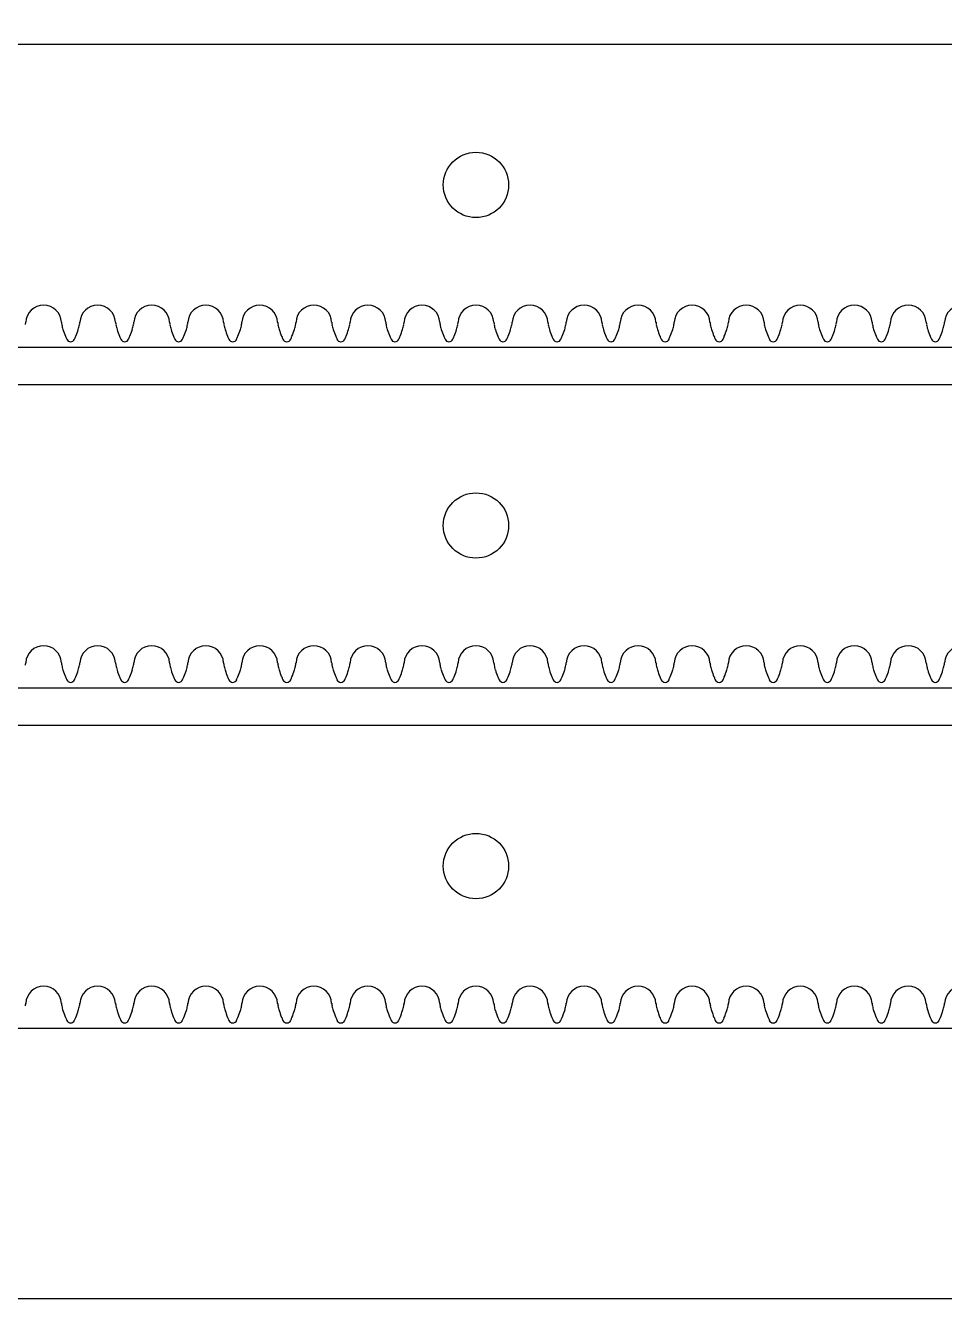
# Model space of a CAD drawing. Extents: x 0 to 800, y 0 to 400.
# Drawn here: x 253.3 to 338.4, y 0 to 117.7 of the extents above; entities that cross this region are included whole.
import ezdxf

# ---------------------------------------------------------------- set-up
doc = ezdxf.new("R2010")
doc.units = 0
doc.header["$MEASUREMENT"] = 0
for name, color, linetype in [('CUTOUT_5MM', 18, 'CONTINUOUS'), ('INSIDE_HOLES_5MM', 18, 'CONTINUOUS'), ('RACK_4MM', 18, 'CONTINUOUS')]:
    doc.layers.add(name, color=color, linetype=linetype)

msp = doc.modelspace()

# ---------------------------------------------------------------- linework, layer by layer
at = {"layer": 'CUTOUT_5MM'}
for p, q in [((744, 116), (46, 116)), ((46, 88), (744, 88)), ((744, 84.5), (46, 84.5)), ((46, 56.5), (744, 56.5)), ((744, 53), (46, 53)), ((46, 25), (744, 25))]:
    msp.add_line(p, q, dxfattribs=at)
at = {"layer": 'INSIDE_HOLES_5MM'}
for centre in [(295, 103), (295, 71.5), (295, 40)]:
    msp.add_circle(centre, 3.02, dxfattribs=at)
at = {"layer": 'RACK_4MM'}
for p, q in [((253.35, 90.26), (253.35, 90.31)), ((256.65, 90.31), (256.65, 90.26)), ((258.35, 90.26), (258.35, 90.31)), ((261.65, 90.31), (261.65, 90.26)), ((263.35, 90.26), (263.35, 90.31)), ((266.65, 90.31), (266.65, 90.26)), ((268.35, 90.26), (268.35, 90.31)), ((271.65, 90.31), (271.65, 90.26)), ((273.35, 90.26), (273.35, 90.31)), ((276.65, 90.31), (276.65, 90.26)), ((278.35, 90.26), (278.35, 90.31)), ((281.65, 90.31), (281.65, 90.26)), ((283.35, 90.26), (283.35, 90.31)), ((286.65, 90.31), (286.65, 90.26)), ((288.35, 90.26), (288.35, 90.31)), ((291.65, 90.31), (291.65, 90.26)), ((293.35, 90.26), (293.35, 90.31)), ((296.65, 90.31), (296.65, 90.26)), ((298.35, 90.26), (298.35, 90.31)), ((301.65, 90.31), (301.65, 90.26)), ((303.35, 90.26), (303.35, 90.31)), ((306.65, 90.31), (306.65, 90.26)), ((308.35, 90.26), (308.35, 90.31)), ((311.65, 90.31), (311.65, 90.26)), ((313.35, 90.26), (313.35, 90.31)), ((316.65, 90.31), (316.65, 90.26)), ((318.35, 90.26), (318.35, 90.31)), ((321.65, 90.31), (321.65, 90.26)), ((323.35, 90.26), (323.35, 90.31)), ((326.65, 90.31), (326.65, 90.26)), ((328.35, 90.26), (328.35, 90.31)), ((331.65, 90.31), (331.65, 90.26)), ((333.35, 90.26), (333.35, 90.31)), ((336.65, 90.31), (336.65, 90.26)), ((338.35, 90.26), (338.35, 90.31)), ((253.35, 58.76), (253.35, 58.81)), ((256.65, 58.81), (256.65, 58.76)), ((258.35, 58.76), (258.35, 58.81)), ((261.65, 58.81), (261.65, 58.76)), ((263.35, 58.76), (263.35, 58.81)), ((266.65, 58.81), (266.65, 58.76)), ((268.35, 58.76), (268.35, 58.81)), ((271.65, 58.81), (271.65, 58.76)), ((273.35, 58.76), (273.35, 58.81)), ((276.65, 58.81), (276.65, 58.76)), ((278.35, 58.76), (278.35, 58.81)), ((281.65, 58.81), (281.65, 58.76)), ((283.35, 58.76), (283.35, 58.81)), ((286.65, 58.81), (286.65, 58.76)), ((288.35, 58.76), (288.35, 58.81)), ((291.65, 58.81), (291.65, 58.76)), ((293.35, 58.76), (293.35, 58.81)), ((296.65, 58.81), (296.65, 58.76)), ((298.35, 58.76), (298.35, 58.81)), ((301.65, 58.81), (301.65, 58.76)), ((303.35, 58.76), (303.35, 58.81)), ((306.65, 58.81), (306.65, 58.76)), ((308.35, 58.76), (308.35, 58.81)), ((311.65, 58.81), (311.65, 58.76)), ((313.35, 58.76), (313.35, 58.81)), ((316.65, 58.81), (316.65, 58.76)), ((318.35, 58.76), (318.35, 58.81)), ((321.65, 58.81), (321.65, 58.76)), ((323.35, 58.76), (323.35, 58.81)), ((326.65, 58.81), (326.65, 58.76)), ((328.35, 58.76), (328.35, 58.81)), ((331.65, 58.81), (331.65, 58.76)), ((333.35, 58.76), (333.35, 58.81)), ((336.65, 58.81), (336.65, 58.76)), ((338.35, 58.76), (338.35, 58.81)), ((253.35, 27.26), (253.35, 27.31)), ((256.65, 27.31), (256.65, 27.26)), ((258.35, 27.26), (258.35, 27.31)), ((261.65, 27.31), (261.65, 27.26)), ((263.35, 27.26), (263.35, 27.31)), ((266.65, 27.31), (266.65, 27.26)), ((268.35, 27.26), (268.35, 27.31)), ((271.65, 27.31), (271.65, 27.26)), ((273.35, 27.26), (273.35, 27.31)), ((276.65, 27.31), (276.65, 27.26)), ((278.35, 27.26), (278.35, 27.31)), ((281.65, 27.31), (281.65, 27.26)), ((283.35, 27.26), (283.35, 27.31)), ((286.65, 27.31), (286.65, 27.26)), ((288.35, 27.26), (288.35, 27.31)), ((291.65, 27.31), (291.65, 27.26)), ((293.35, 27.26), (293.35, 27.31)), ((296.65, 27.31), (296.65, 27.26)), ((298.35, 27.26), (298.35, 27.31)), ((301.65, 27.31), (301.65, 27.26)), ((303.35, 27.26), (303.35, 27.31)), ((306.65, 27.31), (306.65, 27.26)), ((308.35, 27.26), (308.35, 27.31)), ((311.65, 27.31), (311.65, 27.26)), ((313.35, 27.26), (313.35, 27.31)), ((316.65, 27.31), (316.65, 27.26)), ((318.35, 27.26), (318.35, 27.31)), ((321.65, 27.31), (321.65, 27.26)), ((323.35, 27.26), (323.35, 27.31)), ((326.65, 27.31), (326.65, 27.26)), ((328.35, 27.26), (328.35, 27.31)), ((331.65, 27.31), (331.65, 27.26)), ((333.35, 27.26), (333.35, 27.31)), ((336.65, 27.31), (336.65, 27.26)), ((338.35, 27.26), (338.35, 27.31))]:
    msp.add_line(p, q, dxfattribs=at)
msp.add_lwpolyline([(0, 0), (800, 0), (800, 400), (0, 400)], close=True, dxfattribs=at)
for points in [[(745, 91.88), (745, 116), (45, 116), (45, 91.88)], [(745, 60.38), (745, 84.5), (45, 84.5), (45, 60.38)], [(745, 28.88), (745, 53), (45, 53), (45, 28.88)]]:
    msp.add_lwpolyline(points, dxfattribs=at)
for centre, radius, start, end in [((255, 90.23), 1.65, 2.4997, 177.5003), ((260, 90.23), 1.65, 2.4997, 177.5003), ((265, 90.23), 1.65, 2.4997, 177.5003), ((270, 90.23), 1.65, 2.4997, 177.5003), ((275, 90.23), 1.65, 2.4997, 177.5003), ((280, 90.23), 1.65, 2.4997, 177.5003), ((285, 90.23), 1.65, 2.4997, 177.5003), ((290, 90.23), 1.65, 2.4997, 177.5003), ((295, 90.23), 1.65, 2.4997, 177.5003), ((300, 90.23), 1.65, 2.4997, 177.5003), ((305, 90.23), 1.65, 2.4997, 177.5003), ((310, 90.23), 1.65, 2.4997, 177.5003), ((315, 90.23), 1.65, 2.4997, 177.5003), ((320, 90.23), 1.65, 2.4997, 177.5003), ((325, 90.23), 1.65, 2.4997, 177.5003), ((330, 90.23), 1.65, 2.4997, 177.5003), ((335, 90.23), 1.65, 2.4997, 177.5003), ((340, 90.23), 1.65, 2.4997, 177.5003), ((251.54, 90.46), 1.82, 347.897, 353.7115), ((258.88, 90.53), 2.24, 186.8377, 191.5538), ((261.08, 90.96), 4.49, 191.3933, 197.171), ((263.69, 91.77), 7.22, 197.1596, 202.5425), ((251.78, 91.6), 6.72, 337.259, 343.0389), ((252.5, 91.32), 5.95, 343.5387, 347.897), ((256.54, 90.46), 1.82, 347.897, 353.7115), ((263.88, 90.53), 2.24, 186.8377, 191.5538), ((266.08, 90.96), 4.49, 191.3933, 197.171), ((268.69, 91.77), 7.22, 197.1596, 202.5425), ((256.78, 91.6), 6.72, 337.259, 343.0389), ((257.5, 91.32), 5.95, 343.5387, 347.897), ((261.54, 90.46), 1.82, 347.897, 353.7115), ((268.88, 90.53), 2.24, 186.8377, 191.5538), ((271.08, 90.96), 4.49, 191.3933, 197.171), ((273.69, 91.77), 7.22, 197.1596, 202.5425), ((261.78, 91.6), 6.72, 337.259, 343.0389), ((262.5, 91.32), 5.95, 343.5387, 347.897), ((266.54, 90.46), 1.82, 347.897, 353.7115), ((273.88, 90.53), 2.24, 186.8377, 191.5538), ((276.08, 90.96), 4.49, 191.3933, 197.171), ((278.69, 91.77), 7.22, 197.1596, 202.5425), ((266.78, 91.6), 6.72, 337.259, 343.0389), ((267.5, 91.32), 5.95, 343.5387, 347.897), ((271.54, 90.46), 1.82, 347.897, 353.7115), ((278.88, 90.53), 2.24, 186.8377, 191.5538), ((281.08, 90.96), 4.49, 191.3933, 197.171), ((283.69, 91.77), 7.22, 197.1596, 202.5425), ((271.78, 91.6), 6.72, 337.259, 343.0389), ((272.5, 91.32), 5.95, 343.5387, 347.897), ((276.54, 90.46), 1.82, 347.897, 353.7115), ((283.88, 90.53), 2.24, 186.8377, 191.5538), ((286.08, 90.96), 4.49, 191.3933, 197.171), ((288.69, 91.77), 7.22, 197.1596, 202.5425), ((276.78, 91.6), 6.72, 337.259, 343.0389), ((277.5, 91.32), 5.95, 343.5387, 347.897), ((281.54, 90.46), 1.82, 347.897, 353.7115), ((288.88, 90.53), 2.24, 186.8377, 191.5538), ((291.08, 90.96), 4.49, 191.3933, 197.171), ((293.69, 91.77), 7.22, 197.1596, 202.5425), ((281.78, 91.6), 6.72, 337.259, 343.0389), ((282.5, 91.32), 5.95, 343.5387, 347.897), ((286.54, 90.46), 1.82, 347.897, 353.7115), ((293.88, 90.53), 2.24, 186.8377, 191.5538), ((296.08, 90.96), 4.49, 191.3933, 197.171), ((298.69, 91.77), 7.22, 197.1596, 202.5425), ((286.78, 91.6), 6.72, 337.259, 343.0389), ((287.5, 91.32), 5.95, 343.5387, 347.897), ((291.54, 90.46), 1.82, 347.897, 353.7115), ((298.88, 90.53), 2.24, 186.8377, 191.5538), ((301.08, 90.96), 4.49, 191.3933, 197.171), ((303.69, 91.77), 7.22, 197.1596, 202.5425), ((291.78, 91.6), 6.72, 337.259, 343.0389), ((292.5, 91.32), 5.95, 343.5387, 347.897), ((296.54, 90.46), 1.82, 347.897, 353.7115), ((303.88, 90.53), 2.24, 186.8377, 191.5538), ((306.08, 90.96), 4.49, 191.3933, 197.171), ((308.69, 91.77), 7.22, 197.1596, 202.5425), ((296.78, 91.6), 6.72, 337.259, 343.0389), ((297.5, 91.32), 5.95, 343.5387, 347.897), ((301.54, 90.46), 1.82, 347.897, 353.7115), ((308.88, 90.53), 2.24, 186.8377, 191.5538), ((311.08, 90.96), 4.49, 191.3933, 197.171), ((313.69, 91.77), 7.22, 197.1596, 202.5425), ((301.78, 91.6), 6.72, 337.259, 343.0389), ((302.5, 91.32), 5.95, 343.5387, 347.897), ((306.54, 90.46), 1.82, 347.897, 353.7115), ((313.88, 90.53), 2.24, 186.8377, 191.5538), ((316.08, 90.96), 4.49, 191.3933, 197.171), ((318.69, 91.77), 7.22, 197.1596, 202.5425), ((306.78, 91.6), 6.72, 337.259, 343.0389), ((307.5, 91.32), 5.95, 343.5387, 347.897), ((311.54, 90.46), 1.82, 347.897, 353.7115), ((318.88, 90.53), 2.24, 186.8377, 191.5538), ((321.08, 90.96), 4.49, 191.3933, 197.171), ((323.69, 91.77), 7.22, 197.1596, 202.5425), ((311.78, 91.6), 6.72, 337.259, 343.0389), ((312.5, 91.32), 5.95, 343.5387, 347.897), ((316.54, 90.46), 1.82, 347.897, 353.7115), ((323.88, 90.53), 2.24, 186.8377, 191.5538), ((326.08, 90.96), 4.49, 191.3933, 197.171), ((328.69, 91.77), 7.22, 197.1596, 202.5425), ((316.78, 91.6), 6.72, 337.259, 343.0389), ((317.5, 91.32), 5.95, 343.5387, 347.897), ((321.54, 90.46), 1.82, 347.897, 353.7115), ((328.88, 90.53), 2.24, 186.8377, 191.5538), ((331.08, 90.96), 4.49, 191.3933, 197.171), ((333.69, 91.77), 7.22, 197.1596, 202.5425), ((321.78, 91.6), 6.72, 337.259, 343.0389), ((322.5, 91.32), 5.95, 343.5387, 347.897), ((326.54, 90.46), 1.82, 347.897, 353.7115), ((333.88, 90.53), 2.24, 186.8377, 191.5538), ((336.08, 90.96), 4.49, 191.3933, 197.171), ((338.69, 91.77), 7.22, 197.1596, 202.5425), ((326.78, 91.6), 6.72, 337.259, 343.0389), ((327.5, 91.32), 5.95, 343.5387, 347.897), ((331.54, 90.46), 1.82, 347.897, 353.7115), ((338.88, 90.53), 2.24, 186.8377, 191.5538), ((341.08, 90.96), 4.49, 191.3933, 197.171), ((343.69, 91.77), 7.22, 197.1596, 202.5425), ((331.78, 91.6), 6.72, 337.259, 343.0389), ((332.5, 91.32), 5.95, 343.5387, 347.897), ((336.54, 90.46), 1.82, 347.897, 353.7115), ((265.08, 92.34), 8.72, 202.5425, 204.4697), ((257.5, 88.89), 0.396, 204.3206, 335.6794), ((247.85, 93.25), 10.98, 335.7289, 337.259), ((270.08, 92.34), 8.72, 202.5425, 204.4697), ((262.5, 88.89), 0.396, 204.3206, 335.6794), ((252.85, 93.25), 10.98, 335.7289, 337.259), ((275.08, 92.34), 8.72, 202.5425, 204.4697), ((267.5, 88.89), 0.396, 204.3206, 335.6794), ((257.85, 93.25), 10.98, 335.7289, 337.259), ((280.08, 92.34), 8.72, 202.5425, 204.4697), ((272.5, 88.89), 0.396, 204.3206, 335.6794), ((262.85, 93.25), 10.98, 335.7289, 337.259), ((285.08, 92.34), 8.72, 202.5425, 204.4697), ((277.5, 88.89), 0.396, 204.3206, 335.6794), ((267.85, 93.25), 10.98, 335.7289, 337.259), ((290.08, 92.34), 8.72, 202.5425, 204.4697), ((282.5, 88.89), 0.396, 204.3206, 335.6794), ((272.85, 93.25), 10.98, 335.7289, 337.259), ((295.08, 92.34), 8.72, 202.5425, 204.4697), ((287.5, 88.89), 0.396, 204.3206, 335.6794), ((277.85, 93.25), 10.98, 335.7289, 337.259), ((300.08, 92.34), 8.72, 202.5425, 204.4697), ((292.5, 88.89), 0.396, 204.3206, 335.6794), ((282.85, 93.25), 10.98, 335.7289, 337.259), ((305.08, 92.34), 8.72, 202.5425, 204.4697), ((297.5, 88.89), 0.396, 204.3206, 335.6794), ((287.85, 93.25), 10.98, 335.7289, 337.259), ((310.08, 92.34), 8.72, 202.5425, 204.4697), ((302.5, 88.89), 0.396, 204.3206, 335.6794), ((292.85, 93.25), 10.98, 335.7289, 337.259), ((315.08, 92.34), 8.72, 202.5425, 204.4697), ((307.5, 88.89), 0.396, 204.3206, 335.6794), ((297.85, 93.25), 10.98, 335.7289, 337.259), ((320.08, 92.34), 8.72, 202.5425, 204.4697), ((312.5, 88.89), 0.396, 204.3206, 335.6794), ((302.85, 93.25), 10.98, 335.7289, 337.259), ((325.08, 92.34), 8.72, 202.5425, 204.4697), ((317.5, 88.89), 0.396, 204.3206, 335.6794), ((307.85, 93.25), 10.98, 335.7289, 337.259), ((330.08, 92.34), 8.72, 202.5425, 204.4697), ((322.5, 88.89), 0.396, 204.3206, 335.6794), ((312.85, 93.25), 10.98, 335.7289, 337.259), ((335.08, 92.34), 8.72, 202.5425, 204.4697), ((327.5, 88.89), 0.396, 204.3206, 335.6794), ((317.85, 93.25), 10.98, 335.7289, 337.259), ((340.08, 92.34), 8.72, 202.5425, 204.4697), ((332.5, 88.89), 0.396, 204.3206, 335.6794), ((322.85, 93.25), 10.98, 335.7289, 337.259), ((345.08, 92.34), 8.72, 202.5425, 204.4697), ((337.5, 88.89), 0.396, 204.3206, 335.6794), ((327.85, 93.25), 10.98, 335.7289, 337.259), ((255, 58.73), 1.65, 2.4997, 177.5003), ((260, 58.73), 1.65, 2.4997, 177.5003), ((265, 58.73), 1.65, 2.4997, 177.5003), ((270, 58.73), 1.65, 2.4997, 177.5003), ((275, 58.73), 1.65, 2.4997, 177.5003), ((280, 58.73), 1.65, 2.4997, 177.5003), ((285, 58.73), 1.65, 2.4997, 177.5003), ((290, 58.73), 1.65, 2.4997, 177.5003), ((295, 58.73), 1.65, 2.4997, 177.5003), ((300, 58.73), 1.65, 2.4997, 177.5003), ((305, 58.73), 1.65, 2.4997, 177.5003), ((310, 58.73), 1.65, 2.4997, 177.5003), ((315, 58.73), 1.65, 2.4997, 177.5003), ((320, 58.73), 1.65, 2.4997, 177.5003), ((325, 58.73), 1.65, 2.4997, 177.5003), ((330, 58.73), 1.65, 2.4997, 177.5003), ((335, 58.73), 1.65, 2.4997, 177.5003), ((340, 58.73), 1.65, 2.4997, 177.5003), ((251.54, 58.96), 1.82, 347.897, 353.7115), ((258.88, 59.03), 2.24, 186.8377, 191.5538), ((261.08, 59.46), 4.49, 191.3933, 197.171), ((263.69, 60.27), 7.22, 197.1596, 202.5425), ((251.78, 60.1), 6.72, 337.259, 343.0389), ((252.5, 59.82), 5.95, 343.5387, 347.897), ((256.54, 58.96), 1.82, 347.897, 353.7115), ((263.88, 59.03), 2.24, 186.8377, 191.5538), ((266.08, 59.46), 4.49, 191.3933, 197.171), ((268.69, 60.27), 7.22, 197.1596, 202.5425), ((256.78, 60.1), 6.72, 337.259, 343.0389), ((257.5, 59.82), 5.95, 343.5387, 347.897), ((261.54, 58.96), 1.82, 347.897, 353.7115), ((268.88, 59.03), 2.24, 186.8377, 191.5538), ((271.08, 59.46), 4.49, 191.3933, 197.171), ((273.69, 60.27), 7.22, 197.1596, 202.5425), ((261.78, 60.1), 6.72, 337.259, 343.0389), ((262.5, 59.82), 5.95, 343.5387, 347.897), ((266.54, 58.96), 1.82, 347.897, 353.7115), ((273.88, 59.03), 2.24, 186.8377, 191.5538), ((276.08, 59.46), 4.49, 191.3933, 197.171), ((278.69, 60.27), 7.22, 197.1596, 202.5425), ((266.78, 60.1), 6.72, 337.259, 343.0389), ((267.5, 59.82), 5.95, 343.5387, 347.897), ((271.54, 58.96), 1.82, 347.897, 353.7115), ((278.88, 59.03), 2.24, 186.8377, 191.5538), ((281.08, 59.46), 4.49, 191.3933, 197.171), ((283.69, 60.27), 7.22, 197.1596, 202.5425), ((271.78, 60.1), 6.72, 337.259, 343.0389), ((272.5, 59.82), 5.95, 343.5387, 347.897), ((276.54, 58.96), 1.82, 347.897, 353.7115), ((283.88, 59.03), 2.24, 186.8377, 191.5538), ((286.08, 59.46), 4.49, 191.3933, 197.171), ((288.69, 60.27), 7.22, 197.1596, 202.5425), ((276.78, 60.1), 6.72, 337.259, 343.0389), ((277.5, 59.82), 5.95, 343.5387, 347.897), ((281.54, 58.96), 1.82, 347.897, 353.7115), ((288.88, 59.03), 2.24, 186.8377, 191.5538), ((291.08, 59.46), 4.49, 191.3933, 197.171), ((293.69, 60.27), 7.22, 197.1596, 202.5425), ((281.78, 60.1), 6.72, 337.259, 343.0389), ((282.5, 59.82), 5.95, 343.5387, 347.897), ((286.54, 58.96), 1.82, 347.897, 353.7115), ((293.88, 59.03), 2.24, 186.8377, 191.5538), ((296.08, 59.46), 4.49, 191.3933, 197.171), ((298.69, 60.27), 7.22, 197.1596, 202.5425), ((286.78, 60.1), 6.72, 337.259, 343.0389), ((287.5, 59.82), 5.95, 343.5387, 347.897), ((291.54, 58.96), 1.82, 347.897, 353.7115), ((298.88, 59.03), 2.24, 186.8377, 191.5538), ((301.08, 59.46), 4.49, 191.3933, 197.171), ((303.69, 60.27), 7.22, 197.1596, 202.5425), ((291.78, 60.1), 6.72, 337.259, 343.0389), ((292.5, 59.82), 5.95, 343.5387, 347.897), ((296.54, 58.96), 1.82, 347.897, 353.7115), ((303.88, 59.03), 2.24, 186.8377, 191.5538), ((306.08, 59.46), 4.49, 191.3933, 197.171), ((308.69, 60.27), 7.22, 197.1596, 202.5425), ((296.78, 60.1), 6.72, 337.259, 343.0389), ((297.5, 59.82), 5.95, 343.5387, 347.897), ((301.54, 58.96), 1.82, 347.897, 353.7115), ((308.88, 59.03), 2.24, 186.8377, 191.5538), ((311.08, 59.46), 4.49, 191.3933, 197.171), ((313.69, 60.27), 7.22, 197.1596, 202.5425), ((301.78, 60.1), 6.72, 337.259, 343.0389), ((302.5, 59.82), 5.95, 343.5387, 347.897), ((306.54, 58.96), 1.82, 347.897, 353.7115), ((313.88, 59.03), 2.24, 186.8377, 191.5538), ((316.08, 59.46), 4.49, 191.3933, 197.171), ((318.69, 60.27), 7.22, 197.1596, 202.5425), ((306.78, 60.1), 6.72, 337.259, 343.0389), ((307.5, 59.82), 5.95, 343.5387, 347.897), ((311.54, 58.96), 1.82, 347.897, 353.7115), ((318.88, 59.03), 2.24, 186.8377, 191.5538), ((321.08, 59.46), 4.49, 191.3933, 197.171), ((323.69, 60.27), 7.22, 197.1596, 202.5425), ((311.78, 60.1), 6.72, 337.259, 343.0389), ((312.5, 59.82), 5.95, 343.5387, 347.897), ((316.54, 58.96), 1.82, 347.897, 353.7115), ((323.88, 59.03), 2.24, 186.8377, 191.5538), ((326.08, 59.46), 4.49, 191.3933, 197.171), ((328.69, 60.27), 7.22, 197.1596, 202.5425), ((316.78, 60.1), 6.72, 337.259, 343.0389), ((317.5, 59.82), 5.95, 343.5387, 347.897), ((321.54, 58.96), 1.82, 347.897, 353.7115), ((328.88, 59.03), 2.24, 186.8377, 191.5538), ((331.08, 59.46), 4.49, 191.3933, 197.171), ((333.69, 60.27), 7.22, 197.1596, 202.5425), ((321.78, 60.1), 6.72, 337.259, 343.0389), ((322.5, 59.82), 5.95, 343.5387, 347.897), ((326.54, 58.96), 1.82, 347.897, 353.7115), ((333.88, 59.03), 2.24, 186.8377, 191.5538), ((336.08, 59.46), 4.49, 191.3933, 197.171), ((338.69, 60.27), 7.22, 197.1596, 202.5425), ((326.78, 60.1), 6.72, 337.259, 343.0389), ((327.5, 59.82), 5.95, 343.5387, 347.897), ((331.54, 58.96), 1.82, 347.897, 353.7115), ((338.88, 59.03), 2.24, 186.8377, 191.5538), ((341.08, 59.46), 4.49, 191.3933, 197.171), ((343.69, 60.27), 7.22, 197.1596, 202.5425), ((331.78, 60.1), 6.72, 337.259, 343.0389), ((332.5, 59.82), 5.95, 343.5387, 347.897), ((336.54, 58.96), 1.82, 347.897, 353.7115), ((265.08, 60.84), 8.72, 202.5425, 204.4697), ((257.5, 57.39), 0.396, 204.3206, 335.6794), ((247.85, 61.75), 10.98, 335.7289, 337.259), ((270.08, 60.84), 8.72, 202.5425, 204.4697), ((262.5, 57.39), 0.396, 204.3206, 335.6794), ((252.85, 61.75), 10.98, 335.7289, 337.259), ((275.08, 60.84), 8.72, 202.5425, 204.4697), ((267.5, 57.39), 0.396, 204.3206, 335.6794), ((257.85, 61.75), 10.98, 335.7289, 337.259), ((280.08, 60.84), 8.72, 202.5425, 204.4697), ((272.5, 57.39), 0.396, 204.3206, 335.6794), ((262.85, 61.75), 10.98, 335.7289, 337.259), ((285.08, 60.84), 8.72, 202.5425, 204.4697), ((277.5, 57.39), 0.396, 204.3206, 335.6794), ((267.85, 61.75), 10.98, 335.7289, 337.259), ((290.08, 60.84), 8.72, 202.5425, 204.4697), ((282.5, 57.39), 0.396, 204.3206, 335.6794), ((272.85, 61.75), 10.98, 335.7289, 337.259), ((295.08, 60.84), 8.72, 202.5425, 204.4697), ((287.5, 57.39), 0.396, 204.3206, 335.6794), ((277.85, 61.75), 10.98, 335.7289, 337.259), ((300.08, 60.84), 8.72, 202.5425, 204.4697), ((292.5, 57.39), 0.396, 204.3206, 335.6794), ((282.85, 61.75), 10.98, 335.7289, 337.259), ((305.08, 60.84), 8.72, 202.5425, 204.4697), ((297.5, 57.39), 0.396, 204.3206, 335.6794), ((287.85, 61.75), 10.98, 335.7289, 337.259), ((310.08, 60.84), 8.72, 202.5425, 204.4697), ((302.5, 57.39), 0.396, 204.3206, 335.6794), ((292.85, 61.75), 10.98, 335.7289, 337.259), ((315.08, 60.84), 8.72, 202.5425, 204.4697), ((307.5, 57.39), 0.396, 204.3206, 335.6794), ((297.85, 61.75), 10.98, 335.7289, 337.259), ((320.08, 60.84), 8.72, 202.5425, 204.4697), ((312.5, 57.39), 0.396, 204.3206, 335.6794), ((302.85, 61.75), 10.98, 335.7289, 337.259), ((325.08, 60.84), 8.72, 202.5425, 204.4697), ((317.5, 57.39), 0.396, 204.3206, 335.6794), ((307.85, 61.75), 10.98, 335.7289, 337.259), ((330.08, 60.84), 8.72, 202.5425, 204.4697), ((322.5, 57.39), 0.396, 204.3206, 335.6794), ((312.85, 61.75), 10.98, 335.7289, 337.259), ((335.08, 60.84), 8.72, 202.5425, 204.4697), ((327.5, 57.39), 0.396, 204.3206, 335.6794), ((317.85, 61.75), 10.98, 335.7289, 337.259), ((340.08, 60.84), 8.72, 202.5425, 204.4697), ((332.5, 57.39), 0.396, 204.3206, 335.6794), ((322.85, 61.75), 10.98, 335.7289, 337.259), ((345.08, 60.84), 8.72, 202.5425, 204.4697), ((337.5, 57.39), 0.396, 204.3206, 335.6794), ((327.85, 61.75), 10.98, 335.7289, 337.259), ((255, 27.23), 1.65, 2.4997, 177.5003), ((260, 27.23), 1.65, 2.4997, 177.5003), ((265, 27.23), 1.65, 2.4997, 177.5003), ((270, 27.23), 1.65, 2.4997, 177.5003), ((275, 27.23), 1.65, 2.4997, 177.5003), ((280, 27.23), 1.65, 2.4997, 177.5003), ((285, 27.23), 1.65, 2.4997, 177.5003), ((290, 27.23), 1.65, 2.4997, 177.5003), ((295, 27.23), 1.65, 2.4997, 177.5003), ((300, 27.23), 1.65, 2.4997, 177.5003), ((305, 27.23), 1.65, 2.4997, 177.5003), ((310, 27.23), 1.65, 2.4997, 177.5003), ((315, 27.23), 1.65, 2.4997, 177.5003), ((320, 27.23), 1.65, 2.4997, 177.5003), ((325, 27.23), 1.65, 2.4997, 177.5003), ((330, 27.23), 1.65, 2.4997, 177.5003), ((335, 27.23), 1.65, 2.4997, 177.5003), ((340, 27.23), 1.65, 2.4997, 177.5003), ((251.54, 27.46), 1.82, 347.897, 353.7115), ((258.88, 27.53), 2.24, 186.8377, 191.5538), ((256.54, 27.46), 1.82, 347.897, 353.7115), ((263.88, 27.53), 2.24, 186.8377, 191.5538), ((261.54, 27.46), 1.82, 347.897, 353.7115), ((268.88, 27.53), 2.24, 186.8377, 191.5538), ((266.54, 27.46), 1.82, 347.897, 353.7115), ((273.88, 27.53), 2.24, 186.8377, 191.5538), ((271.54, 27.46), 1.82, 347.897, 353.7115), ((278.88, 27.53), 2.24, 186.8377, 191.5538), ((276.54, 27.46), 1.82, 347.897, 353.7115), ((283.88, 27.53), 2.24, 186.8377, 191.5538), ((281.54, 27.46), 1.82, 347.897, 353.7115), ((288.88, 27.53), 2.24, 186.8377, 191.5538), ((286.54, 27.46), 1.82, 347.897, 353.7115), ((293.88, 27.53), 2.24, 186.8377, 191.5538), ((291.54, 27.46), 1.82, 347.897, 353.7115), ((298.88, 27.53), 2.24, 186.8377, 191.5538), ((296.54, 27.46), 1.82, 347.897, 353.7115), ((303.88, 27.53), 2.24, 186.8377, 191.5538), ((301.54, 27.46), 1.82, 347.897, 353.7115), ((308.88, 27.53), 2.24, 186.8377, 191.5538), ((306.54, 27.46), 1.82, 347.897, 353.7115), ((313.88, 27.53), 2.24, 186.8377, 191.5538), ((311.54, 27.46), 1.82, 347.897, 353.7115), ((318.88, 27.53), 2.24, 186.8377, 191.5538), ((316.54, 27.46), 1.82, 347.897, 353.7115), ((323.88, 27.53), 2.24, 186.8377, 191.5538), ((321.54, 27.46), 1.82, 347.897, 353.7115), ((328.88, 27.53), 2.24, 186.8377, 191.5538), ((326.54, 27.46), 1.82, 347.897, 353.7115), ((333.88, 27.53), 2.24, 186.8377, 191.5538), ((331.54, 27.46), 1.82, 347.897, 353.7115), ((338.88, 27.53), 2.24, 186.8377, 191.5538), ((336.54, 27.46), 1.82, 347.897, 353.7115), ((261.08, 27.96), 4.49, 191.3933, 197.171), ((263.69, 28.77), 7.22, 197.1596, 202.5425), ((265.08, 29.34), 8.72, 202.5425, 204.4697), ((247.85, 30.25), 10.98, 335.7289, 337.259), ((251.78, 28.6), 6.72, 337.259, 343.0389), ((252.5, 28.32), 5.95, 343.5387, 347.897), ((266.08, 27.96), 4.49, 191.3933, 197.171), ((268.69, 28.77), 7.22, 197.1596, 202.5425), ((270.08, 29.34), 8.72, 202.5425, 204.4697), ((252.85, 30.25), 10.98, 335.7289, 337.259), ((256.78, 28.6), 6.72, 337.259, 343.0389), ((257.5, 28.32), 5.95, 343.5387, 347.897), ((271.08, 27.96), 4.49, 191.3933, 197.171), ((273.69, 28.77), 7.22, 197.1596, 202.5425), ((275.08, 29.34), 8.72, 202.5425, 204.4697), ((257.85, 30.25), 10.98, 335.7289, 337.259), ((261.78, 28.6), 6.72, 337.259, 343.0389), ((262.5, 28.32), 5.95, 343.5387, 347.897), ((276.08, 27.96), 4.49, 191.3933, 197.171), ((278.69, 28.77), 7.22, 197.1596, 202.5425), ((280.08, 29.34), 8.72, 202.5425, 204.4697), ((262.85, 30.25), 10.98, 335.7289, 337.259), ((266.78, 28.6), 6.72, 337.259, 343.0389), ((267.5, 28.32), 5.95, 343.5387, 347.897), ((281.08, 27.96), 4.49, 191.3933, 197.171), ((283.69, 28.77), 7.22, 197.1596, 202.5425), ((285.08, 29.34), 8.72, 202.5425, 204.4697), ((267.85, 30.25), 10.98, 335.7289, 337.259), ((271.78, 28.6), 6.72, 337.259, 343.0389), ((272.5, 28.32), 5.95, 343.5387, 347.897), ((286.08, 27.96), 4.49, 191.3933, 197.171), ((288.69, 28.77), 7.22, 197.1596, 202.5425), ((290.08, 29.34), 8.72, 202.5425, 204.4697), ((272.85, 30.25), 10.98, 335.7289, 337.259), ((276.78, 28.6), 6.72, 337.259, 343.0389), ((277.5, 28.32), 5.95, 343.5387, 347.897), ((291.08, 27.96), 4.49, 191.3933, 197.171), ((293.69, 28.77), 7.22, 197.1596, 202.5425), ((295.08, 29.34), 8.72, 202.5425, 204.4697), ((277.85, 30.25), 10.98, 335.7289, 337.259), ((281.78, 28.6), 6.72, 337.259, 343.0389), ((282.5, 28.32), 5.95, 343.5387, 347.897), ((296.08, 27.96), 4.49, 191.3933, 197.171), ((298.69, 28.77), 7.22, 197.1596, 202.5425), ((300.08, 29.34), 8.72, 202.5425, 204.4697), ((282.85, 30.25), 10.98, 335.7289, 337.259), ((286.78, 28.6), 6.72, 337.259, 343.0389), ((287.5, 28.32), 5.95, 343.5387, 347.897), ((301.08, 27.96), 4.49, 191.3933, 197.171), ((303.69, 28.77), 7.22, 197.1596, 202.5425), ((305.08, 29.34), 8.72, 202.5425, 204.4697), ((287.85, 30.25), 10.98, 335.7289, 337.259), ((291.78, 28.6), 6.72, 337.259, 343.0389), ((292.5, 28.32), 5.95, 343.5387, 347.897), ((306.08, 27.96), 4.49, 191.3933, 197.171), ((308.69, 28.77), 7.22, 197.1596, 202.5425), ((310.08, 29.34), 8.72, 202.5425, 204.4697), ((292.85, 30.25), 10.98, 335.7289, 337.259), ((296.78, 28.6), 6.72, 337.259, 343.0389), ((297.5, 28.32), 5.95, 343.5387, 347.897), ((311.08, 27.96), 4.49, 191.3933, 197.171), ((313.69, 28.77), 7.22, 197.1596, 202.5425), ((315.08, 29.34), 8.72, 202.5425, 204.4697), ((297.85, 30.25), 10.98, 335.7289, 337.259), ((301.78, 28.6), 6.72, 337.259, 343.0389), ((302.5, 28.32), 5.95, 343.5387, 347.897), ((316.08, 27.96), 4.49, 191.3933, 197.171), ((318.69, 28.77), 7.22, 197.1596, 202.5425), ((320.08, 29.34), 8.72, 202.5425, 204.4697), ((302.85, 30.25), 10.98, 335.7289, 337.259), ((306.78, 28.6), 6.72, 337.259, 343.0389), ((307.5, 28.32), 5.95, 343.5387, 347.897), ((321.08, 27.96), 4.49, 191.3933, 197.171), ((323.69, 28.77), 7.22, 197.1596, 202.5425), ((325.08, 29.34), 8.72, 202.5425, 204.4697), ((307.85, 30.25), 10.98, 335.7289, 337.259), ((311.78, 28.6), 6.72, 337.259, 343.0389), ((312.5, 28.32), 5.95, 343.5387, 347.897), ((326.08, 27.96), 4.49, 191.3933, 197.171), ((328.69, 28.77), 7.22, 197.1596, 202.5425), ((330.08, 29.34), 8.72, 202.5425, 204.4697), ((312.85, 30.25), 10.98, 335.7289, 337.259), ((316.78, 28.6), 6.72, 337.259, 343.0389), ((317.5, 28.32), 5.95, 343.5387, 347.897), ((331.08, 27.96), 4.49, 191.3933, 197.171), ((333.69, 28.77), 7.22, 197.1596, 202.5425), ((335.08, 29.34), 8.72, 202.5425, 204.4697), ((317.85, 30.25), 10.98, 335.7289, 337.259), ((321.78, 28.6), 6.72, 337.259, 343.0389), ((322.5, 28.32), 5.95, 343.5387, 347.897), ((336.08, 27.96), 4.49, 191.3933, 197.171), ((338.69, 28.77), 7.22, 197.1596, 202.5425), ((340.08, 29.34), 8.72, 202.5425, 204.4697), ((322.85, 30.25), 10.98, 335.7289, 337.259), ((326.78, 28.6), 6.72, 337.259, 343.0389), ((327.5, 28.32), 5.95, 343.5387, 347.897), ((341.08, 27.96), 4.49, 191.3933, 197.171), ((343.69, 28.77), 7.22, 197.1596, 202.5425), ((345.08, 29.34), 8.72, 202.5425, 204.4697), ((327.85, 30.25), 10.98, 335.7289, 337.259), ((331.78, 28.6), 6.72, 337.259, 343.0389), ((332.5, 28.32), 5.95, 343.5387, 347.897), ((257.5, 25.89), 0.396, 204.3206, 335.6794), ((262.5, 25.89), 0.396, 204.3206, 335.6794), ((267.5, 25.89), 0.396, 204.3206, 335.6794), ((272.5, 25.89), 0.396, 204.3206, 335.6794), ((277.5, 25.89), 0.396, 204.3206, 335.6794), ((282.5, 25.89), 0.396, 204.3206, 335.6794), ((287.5, 25.89), 0.396, 204.3206, 335.6794), ((292.5, 25.89), 0.396, 204.3206, 335.6794), ((297.5, 25.89), 0.396, 204.3206, 335.6794), ((302.5, 25.89), 0.396, 204.3206, 335.6794), ((307.5, 25.89), 0.396, 204.3206, 335.6794), ((312.5, 25.89), 0.396, 204.3206, 335.6794), ((317.5, 25.89), 0.396, 204.3206, 335.6794), ((322.5, 25.89), 0.396, 204.3206, 335.6794), ((327.5, 25.89), 0.396, 204.3206, 335.6794), ((332.5, 25.89), 0.396, 204.3206, 335.6794), ((337.5, 25.89), 0.396, 204.3206, 335.6794)]:
    msp.add_arc(centre, radius, start, end, dxfattribs=at)

doc.saveas('drawing.dxf')
